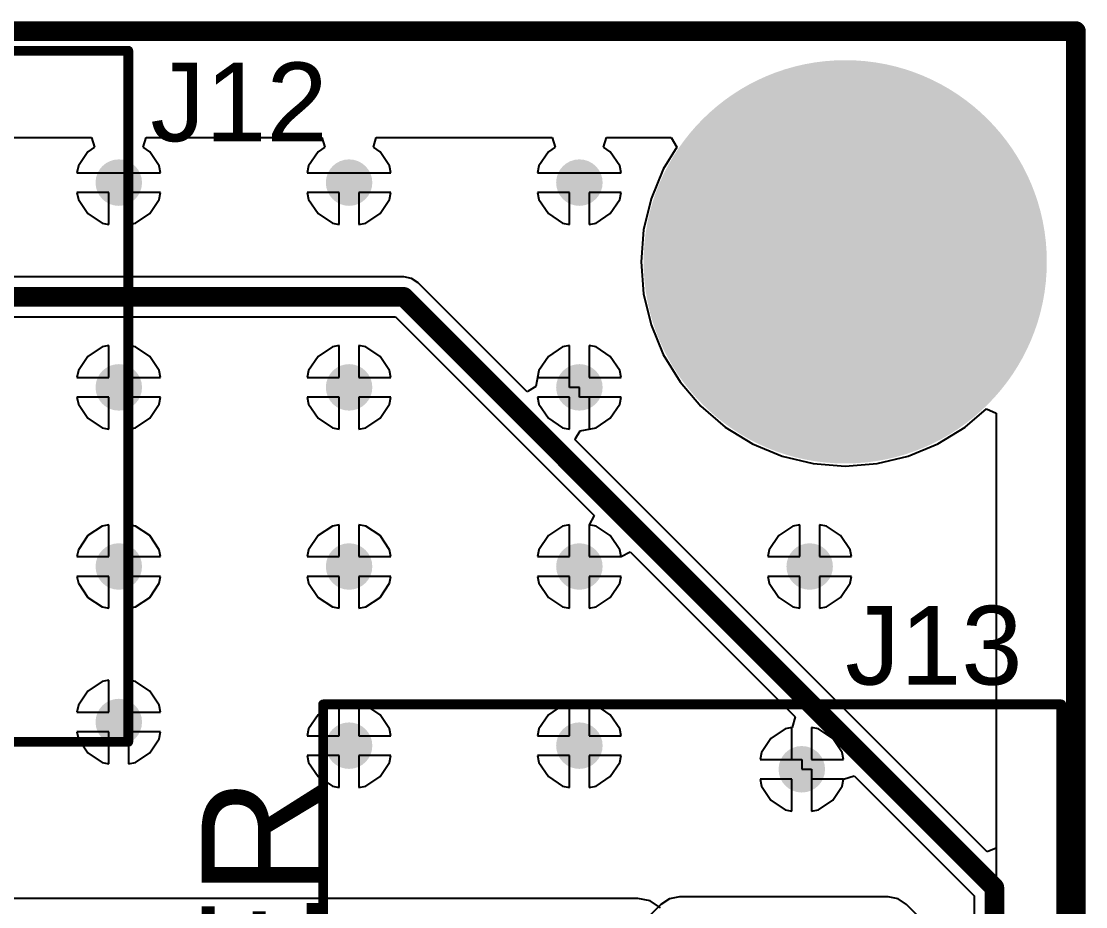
# Model space of a CAD drawing. Header units: millimetres. Extents: x -0.25 to 4.68, y -0.29 to 2.93.
# Drawn here: x 4.071 to 4.612, y 2.43 to 2.88 of the extents above; entities that cross this region are included whole.
import ezdxf

# ---------------------------------------------------------------- set-up
doc = ezdxf.new("R2010")
doc.units = ezdxf.units.MM
doc.header["$MEASUREMENT"] = 0
for name, color, linetype in [('BottomLayer', 5, 'Continuous'), ('BottomSolder', 6, 'Continuous'), ('Mechanical2', 216, 'Continuous'), ('MultiLayer', 9, 'Continuous'), ('PadHoleLayer', 156, 'Continuous'), ('TopLayer', 1, 'Continuous'), ('TopOverlay', 2, 'Continuous'), ('TopSolder', 216, 'Continuous'), ('ViaHoleLayer', 16, 'Continuous')]:
    doc.layers.add(name, color=color, linetype=linetype)
doc.styles.add('Arial', font='', dxfattribs={"height": 0.2})
doc.styles.get('Arial').set_extended_font_data('Arial')

# ---------------------------------------------------------------- blocks, each defined once
blk = doc.blocks.new('BH254V_6P_119')
at = {"layer": 'TopOverlay', "const_width": 0.005}
for points in [[(-0.301, 0.197), (0.302, 0.197)], [(0.302, 0.197), (0.302, -0.178)], [(0.099, -0.178), (0.302, -0.178)]]:
    blk.add_lwpolyline(points, dxfattribs=at)
at = {"layer": 'TopOverlay', "const_width": 0.0025}
for points in [[(0.30075, 0.197, 1), (0.30325, 0.197, 1)], [(0.30075, 0.197, 1), (0.30325, 0.197, 1)], [(0.30075, -0.178, 1), (0.30325, -0.178, 1)], [(0.30075, -0.178, 1), (0.30325, -0.178, 1)]]:
    blk.add_lwpolyline(points, format="xyb", close=True, dxfattribs=at)
blk = doc.blocks.new('BH254V_10P_120')
at = {"layer": 'TopOverlay', "const_width": 0.005}
for points in [[(-0.408, 0.176), (-0.408, -0.175)], [(0.407, 0.176), (-0.408, 0.176)], [(-0.1, -0.175), (-0.408, -0.175)]]:
    blk.add_lwpolyline(points, dxfattribs=at)
at = {"layer": 'TopOverlay', "const_width": 0.0025}
for points in [[(-0.40925, 0.176, 1), (-0.40675, 0.176, 1)], [(-0.40925, 0.176, 1), (-0.40675, 0.176, 1)], [(-0.40925, -0.175, 1), (-0.40675, -0.175, 1)], [(-0.40925, -0.175, 1), (-0.40675, -0.175, 1)]]:
    blk.add_lwpolyline(points, format="xyb", close=True, dxfattribs=at)

msp = doc.modelspace()

# ---------------------------------------------------------------- hatches: boundary and pattern name
at = {"layer": 'BottomLayer'}
h = msp.add_hatch(color=5, dxfattribs=at)
edge = h.paths.add_edge_path()
edge.add_arc((4.49005, 2.75777), 0.09843, 0, 360)
h = msp.add_hatch(color=5, dxfattribs=at)
edge = h.paths.add_edge_path()
edge.add_arc((4.121, 2.798), 0.01181, 0, 360)
h = msp.add_hatch(color=5, dxfattribs=at)
edge = h.paths.add_edge_path()
edge.add_arc((4.238, 2.798), 0.01181, 0, 360)
h = msp.add_hatch(color=5, dxfattribs=at)
edge = h.paths.add_edge_path()
edge.add_arc((4.355, 2.798), 0.01181, 0, 360)
h = msp.add_hatch(color=5, dxfattribs=at)
edge = h.paths.add_edge_path()
edge.add_arc((4.121, 2.694), 0.01181, 0, 360)
h = msp.add_hatch(color=5, dxfattribs=at)
edge = h.paths.add_edge_path()
edge.add_arc((4.238, 2.694), 0.01181, 0, 360)
h = msp.add_hatch(color=5, dxfattribs=at)
edge = h.paths.add_edge_path()
edge.add_arc((4.355, 2.694), 0.01181, 0, 360)
h = msp.add_hatch(color=5, dxfattribs=at)
edge = h.paths.add_edge_path()
edge.add_arc((4.121, 2.603), 0.01181, 0, 360)
h = msp.add_hatch(color=5, dxfattribs=at)
edge = h.paths.add_edge_path()
edge.add_arc((4.238, 2.603), 0.01181, 0, 360)
h = msp.add_hatch(color=5, dxfattribs=at)
edge = h.paths.add_edge_path()
edge.add_arc((4.355, 2.603), 0.01181, 0, 360)
h = msp.add_hatch(color=5, dxfattribs=at)
edge = h.paths.add_edge_path()
edge.add_arc((4.472, 2.603), 0.01181, 0, 360)
h = msp.add_hatch(color=5, dxfattribs=at)
edge = h.paths.add_edge_path()
edge.add_arc((4.121, 2.524), 0.01181, 0, 360)
h = msp.add_hatch(color=5, dxfattribs=at)
edge = h.paths.add_edge_path()
edge.add_arc((4.238, 2.512), 0.01181, 0, 360)
h = msp.add_hatch(color=5, dxfattribs=at)
edge = h.paths.add_edge_path()
edge.add_arc((4.355, 2.512), 0.01181, 0, 360)
h = msp.add_hatch(color=5, dxfattribs=at)
edge = h.paths.add_edge_path()
edge.add_arc((4.468, 2.5), 0.01181, 0, 360)
at = {"layer": 'BottomSolder'}
h = msp.add_hatch(color=6, dxfattribs=at)
edge = h.paths.add_edge_path()
edge.add_arc((4.49005, 2.75777), 0.10243, 0, 360)
h = msp.add_hatch(color=6, dxfattribs=at)
edge = h.paths.add_edge_path()
edge.add_arc((4.121, 2.798), 0.00591, 0, 360)
h = msp.add_hatch(color=6, dxfattribs=at)
edge = h.paths.add_edge_path()
edge.add_arc((4.238, 2.798), 0.00591, 0, 360)
h = msp.add_hatch(color=6, dxfattribs=at)
edge = h.paths.add_edge_path()
edge.add_arc((4.355, 2.798), 0.00591, 0, 360)
h = msp.add_hatch(color=6, dxfattribs=at)
edge = h.paths.add_edge_path()
edge.add_arc((4.121, 2.694), 0.00591, 0, 360)
h = msp.add_hatch(color=6, dxfattribs=at)
edge = h.paths.add_edge_path()
edge.add_arc((4.238, 2.694), 0.00591, 0, 360)
h = msp.add_hatch(color=6, dxfattribs=at)
edge = h.paths.add_edge_path()
edge.add_arc((4.355, 2.694), 0.00591, 0, 360)
h = msp.add_hatch(color=6, dxfattribs=at)
edge = h.paths.add_edge_path()
edge.add_arc((4.121, 2.603), 0.00591, 0, 360)
h = msp.add_hatch(color=6, dxfattribs=at)
edge = h.paths.add_edge_path()
edge.add_arc((4.238, 2.603), 0.00591, 0, 360)
h = msp.add_hatch(color=6, dxfattribs=at)
edge = h.paths.add_edge_path()
edge.add_arc((4.355, 2.603), 0.00591, 0, 360)
h = msp.add_hatch(color=6, dxfattribs=at)
edge = h.paths.add_edge_path()
edge.add_arc((4.472, 2.603), 0.00591, 0, 360)
h = msp.add_hatch(color=6, dxfattribs=at)
edge = h.paths.add_edge_path()
edge.add_arc((4.121, 2.524), 0.00591, 0, 360)
h = msp.add_hatch(color=6, dxfattribs=at)
edge = h.paths.add_edge_path()
edge.add_arc((4.238, 2.512), 0.00591, 0, 360)
h = msp.add_hatch(color=6, dxfattribs=at)
edge = h.paths.add_edge_path()
edge.add_arc((4.355, 2.512), 0.00591, 0, 360)
h = msp.add_hatch(color=6, dxfattribs=at)
edge = h.paths.add_edge_path()
edge.add_arc((4.468, 2.5), 0.00591, 0, 360)
at = {"layer": 'MultiLayer'}
h = msp.add_hatch(color=9, dxfattribs=at)
edge = h.paths.add_edge_path()
edge.add_arc((4.49005, 2.75777), 0.09843, 0, 360)
at = {"layer": 'PadHoleLayer'}
h = msp.add_hatch(color=156, dxfattribs=at)
edge = h.paths.add_edge_path()
edge.add_arc((4.49005, 2.75777), 0.06102, 0, 360)
at = {"layer": 'TopLayer'}
h = msp.add_hatch(color=1, dxfattribs=at)
edge = h.paths.add_edge_path()
edge.add_arc((4.49005, 2.75777), 0.09843, 0, 360)
h = msp.add_hatch(color=1, dxfattribs=at)
edge = h.paths.add_edge_path()
edge.add_arc((4.121, 2.798), 0.01181, 0, 360)
h = msp.add_hatch(color=1, dxfattribs=at)
edge = h.paths.add_edge_path()
edge.add_arc((4.238, 2.798), 0.01181, 0, 360)
h = msp.add_hatch(color=1, dxfattribs=at)
edge = h.paths.add_edge_path()
edge.add_arc((4.355, 2.798), 0.01181, 0, 360)
h = msp.add_hatch(color=1, dxfattribs=at)
edge = h.paths.add_edge_path()
edge.add_arc((4.121, 2.694), 0.01181, 0, 360)
h = msp.add_hatch(color=1, dxfattribs=at)
edge = h.paths.add_edge_path()
edge.add_arc((4.238, 2.694), 0.01181, 0, 360)
h = msp.add_hatch(color=1, dxfattribs=at)
edge = h.paths.add_edge_path()
edge.add_arc((4.355, 2.694), 0.01181, 0, 360)
h = msp.add_hatch(color=1, dxfattribs=at)
edge = h.paths.add_edge_path()
edge.add_arc((4.121, 2.603), 0.01181, 0, 360)
h = msp.add_hatch(color=1, dxfattribs=at)
edge = h.paths.add_edge_path()
edge.add_arc((4.238, 2.603), 0.01181, 0, 360)
h = msp.add_hatch(color=1, dxfattribs=at)
edge = h.paths.add_edge_path()
edge.add_arc((4.355, 2.603), 0.01181, 0, 360)
h = msp.add_hatch(color=1, dxfattribs=at)
edge = h.paths.add_edge_path()
edge.add_arc((4.472, 2.603), 0.01181, 0, 360)
h = msp.add_hatch(color=1, dxfattribs=at)
edge = h.paths.add_edge_path()
edge.add_arc((4.121, 2.524), 0.01181, 0, 360)
h = msp.add_hatch(color=1, dxfattribs=at)
edge = h.paths.add_edge_path()
edge.add_arc((4.238, 2.512), 0.01181, 0, 360)
h = msp.add_hatch(color=1, dxfattribs=at)
edge = h.paths.add_edge_path()
edge.add_arc((4.355, 2.512), 0.01181, 0, 360)
h = msp.add_hatch(color=1, dxfattribs=at)
edge = h.paths.add_edge_path()
edge.add_arc((4.468, 2.5), 0.01181, 0, 360)
at = {"layer": 'TopSolder'}
h = msp.add_hatch(color=216, dxfattribs=at)
edge = h.paths.add_edge_path()
edge.add_arc((4.49005, 2.75777), 0.10243, 0, 360)
h = msp.add_hatch(color=216, dxfattribs=at)
edge = h.paths.add_edge_path()
edge.add_arc((4.121, 2.798), 0.00591, 0, 360)
h = msp.add_hatch(color=216, dxfattribs=at)
edge = h.paths.add_edge_path()
edge.add_arc((4.238, 2.798), 0.00591, 0, 360)
h = msp.add_hatch(color=216, dxfattribs=at)
edge = h.paths.add_edge_path()
edge.add_arc((4.355, 2.798), 0.00591, 0, 360)
h = msp.add_hatch(color=216, dxfattribs=at)
edge = h.paths.add_edge_path()
edge.add_arc((4.121, 2.694), 0.00591, 0, 360)
h = msp.add_hatch(color=216, dxfattribs=at)
edge = h.paths.add_edge_path()
edge.add_arc((4.238, 2.694), 0.00591, 0, 360)
h = msp.add_hatch(color=216, dxfattribs=at)
edge = h.paths.add_edge_path()
edge.add_arc((4.355, 2.694), 0.00591, 0, 360)
h = msp.add_hatch(color=216, dxfattribs=at)
edge = h.paths.add_edge_path()
edge.add_arc((4.121, 2.603), 0.00591, 0, 360)
h = msp.add_hatch(color=216, dxfattribs=at)
edge = h.paths.add_edge_path()
edge.add_arc((4.238, 2.603), 0.00591, 0, 360)
h = msp.add_hatch(color=216, dxfattribs=at)
edge = h.paths.add_edge_path()
edge.add_arc((4.355, 2.603), 0.00591, 0, 360)
h = msp.add_hatch(color=216, dxfattribs=at)
edge = h.paths.add_edge_path()
edge.add_arc((4.472, 2.603), 0.00591, 0, 360)
h = msp.add_hatch(color=216, dxfattribs=at)
edge = h.paths.add_edge_path()
edge.add_arc((4.121, 2.524), 0.00591, 0, 360)
h = msp.add_hatch(color=216, dxfattribs=at)
edge = h.paths.add_edge_path()
edge.add_arc((4.238, 2.512), 0.00591, 0, 360)
h = msp.add_hatch(color=216, dxfattribs=at)
edge = h.paths.add_edge_path()
edge.add_arc((4.355, 2.512), 0.00591, 0, 360)
h = msp.add_hatch(color=216, dxfattribs=at)
edge = h.paths.add_edge_path()
edge.add_arc((4.468, 2.5), 0.00591, 0, 360)
at = {"layer": 'ViaHoleLayer'}
h = msp.add_hatch(color=16, dxfattribs=at)
edge = h.paths.add_edge_path()
edge.add_arc((4.121, 2.798), 0.00591, 0, 360)
h = msp.add_hatch(color=16, dxfattribs=at)
edge = h.paths.add_edge_path()
edge.add_arc((4.238, 2.798), 0.00591, 0, 360)
h = msp.add_hatch(color=16, dxfattribs=at)
edge = h.paths.add_edge_path()
edge.add_arc((4.355, 2.798), 0.00591, 0, 360)
h = msp.add_hatch(color=16, dxfattribs=at)
edge = h.paths.add_edge_path()
edge.add_arc((4.121, 2.694), 0.00591, 0, 360)
h = msp.add_hatch(color=16, dxfattribs=at)
edge = h.paths.add_edge_path()
edge.add_arc((4.238, 2.694), 0.00591, 0, 360)
h = msp.add_hatch(color=16, dxfattribs=at)
edge = h.paths.add_edge_path()
edge.add_arc((4.355, 2.694), 0.00591, 0, 360)
h = msp.add_hatch(color=16, dxfattribs=at)
edge = h.paths.add_edge_path()
edge.add_arc((4.121, 2.603), 0.00591, 0, 360)
h = msp.add_hatch(color=16, dxfattribs=at)
edge = h.paths.add_edge_path()
edge.add_arc((4.238, 2.603), 0.00591, 0, 360)
h = msp.add_hatch(color=16, dxfattribs=at)
edge = h.paths.add_edge_path()
edge.add_arc((4.355, 2.603), 0.00591, 0, 360)
h = msp.add_hatch(color=16, dxfattribs=at)
edge = h.paths.add_edge_path()
edge.add_arc((4.472, 2.603), 0.00591, 0, 360)
h = msp.add_hatch(color=16, dxfattribs=at)
edge = h.paths.add_edge_path()
edge.add_arc((4.121, 2.524), 0.00591, 0, 360)
h = msp.add_hatch(color=16, dxfattribs=at)
edge = h.paths.add_edge_path()
edge.add_arc((4.238, 2.512), 0.00591, 0, 360)
h = msp.add_hatch(color=16, dxfattribs=at)
edge = h.paths.add_edge_path()
edge.add_arc((4.355, 2.512), 0.00591, 0, 360)
h = msp.add_hatch(color=16, dxfattribs=at)
edge = h.paths.add_edge_path()
edge.add_arc((4.468, 2.5), 0.00591, 0, 360)

# ---------------------------------------------------------------- linework, layer by layer
at = {"layer": 'BottomLayer'}
for p, q in [((3.75802, 2.821), (4.10716, 2.821)), ((4.10716, 2.821), (4.10868, 2.816)), ((4.13332, 2.816), (4.13484, 2.821)), ((4.13484, 2.821), (4.22416, 2.821)), ((4.22416, 2.821), (4.22568, 2.816)), ((4.25032, 2.816), (4.25184, 2.821)), ((4.25184, 2.821), (4.34116, 2.821)), ((4.34116, 2.821), (4.34268, 2.816)), ((4.36732, 2.816), (4.36884, 2.821)), ((4.36884, 2.821), (4.40164, 2.821)), ((4.40164, 2.821), (4.40444, 2.816)), ((4.10528, 2.81372), (4.10045, 2.80651)), ((4.10868, 2.816), (4.10528, 2.81372)), ((4.13672, 2.81372), (4.13332, 2.816)), ((4.14155, 2.80651), (4.13672, 2.81372)), ((4.22228, 2.81372), (4.21745, 2.80651)), ((4.22568, 2.816), (4.22228, 2.81372)), ((4.25372, 2.81372), (4.25032, 2.816)), ((4.25855, 2.80651), (4.25372, 2.81372)), ((4.33928, 2.81372), (4.33445, 2.80651)), ((4.34268, 2.816), (4.33928, 2.81372)), ((4.37072, 2.81372), (4.36732, 2.816)), ((4.37555, 2.80651), (4.37072, 2.81372)), ((4.40444, 2.816), (4.39762, 2.80487)), ((4.10045, 2.80651), (4.09976, 2.803)), ((4.09976, 2.803), (4.14224, 2.803)), ((4.14224, 2.803), (4.14155, 2.80651)), ((4.21745, 2.80651), (4.21676, 2.803)), ((4.21676, 2.803), (4.25924, 2.803)), ((4.25924, 2.803), (4.25855, 2.80651)), ((4.33445, 2.80651), (4.33376, 2.803)), ((4.33376, 2.803), (4.37624, 2.803)), ((4.37624, 2.803), (4.37555, 2.80651)), ((4.39762, 2.80487), (4.39139, 2.78983)), ((4.116, 2.793), (4.09976, 2.793)), ((4.09976, 2.793), (4.10045, 2.78949)), ((4.116, 2.77676), (4.116, 2.793)), ((4.14224, 2.793), (4.126, 2.793)), ((4.126, 2.793), (4.126, 2.77676)), ((4.14155, 2.78949), (4.14224, 2.793)), ((4.233, 2.793), (4.21676, 2.793)), ((4.21676, 2.793), (4.21745, 2.78949)), ((4.233, 2.77676), (4.233, 2.793)), ((4.25924, 2.793), (4.243, 2.793)), ((4.243, 2.793), (4.243, 2.77676)), ((4.25855, 2.78949), (4.25924, 2.793)), ((4.35, 2.793), (4.33376, 2.793)), ((4.33376, 2.793), (4.33445, 2.78949)), ((4.35, 2.77676), (4.35, 2.793)), ((4.37624, 2.793), (4.36, 2.793)), ((4.36, 2.793), (4.36, 2.77676)), ((4.37555, 2.78949), (4.37624, 2.793)), ((4.10045, 2.78949), (4.10528, 2.78228)), ((4.13672, 2.78228), (4.14155, 2.78949)), ((4.21745, 2.78949), (4.22228, 2.78228)), ((4.25372, 2.78228), (4.25855, 2.78949)), ((4.33445, 2.78949), (4.33928, 2.78228)), ((4.37072, 2.78228), (4.37555, 2.78949)), ((4.39139, 2.78983), (4.38759, 2.774)), ((4.10528, 2.78228), (4.11249, 2.77745)), ((4.12951, 2.77745), (4.13672, 2.78228)), ((4.22228, 2.78228), (4.22949, 2.77745)), ((4.24651, 2.77745), (4.25372, 2.78228)), ((4.33928, 2.78228), (4.34649, 2.77745)), ((4.36351, 2.77745), (4.37072, 2.78228)), ((4.11249, 2.77745), (4.116, 2.77676)), ((4.126, 2.77676), (4.12951, 2.77745)), ((4.22949, 2.77745), (4.233, 2.77676)), ((4.243, 2.77676), (4.24651, 2.77745)), ((4.34649, 2.77745), (4.35, 2.77676)), ((4.36, 2.77676), (4.36351, 2.77745)), ((4.38759, 2.774), (4.38631, 2.75777)), ((4.38631, 2.75777), (4.38759, 2.74154)), ((4.26582, 2.75014), (3.96298, 2.75014)), ((4.26972, 2.74937), (4.26582, 2.75014)), ((4.27303, 2.74716), (4.26972, 2.74937)), ((4.32848, 2.69171), (4.27303, 2.74716)), ((4.38759, 2.74154), (4.39139, 2.72571)), ((3.96298, 2.72975), (4.2616, 2.72975)), ((4.2616, 2.72975), (4.36251, 2.62884)), ((4.39139, 2.72571), (4.39762, 2.71067)), ((4.116, 2.71524), (4.11249, 2.71455)), ((4.116, 2.699), (4.116, 2.71524)), ((4.12951, 2.71455), (4.126, 2.71524)), ((4.126, 2.71524), (4.126, 2.699)), ((4.233, 2.71524), (4.22949, 2.71455)), ((4.233, 2.699), (4.233, 2.71524)), ((4.24651, 2.71455), (4.243, 2.71524)), ((4.243, 2.71524), (4.243, 2.699)), ((4.35, 2.71524), (4.34649, 2.71455)), ((4.35, 2.694), (4.35, 2.71524)), ((4.36351, 2.71455), (4.36, 2.71524)), ((4.36, 2.71524), (4.36, 2.699)), ((4.10528, 2.70972), (4.10045, 2.70251)), ((4.11249, 2.71455), (4.10528, 2.70972)), ((4.13672, 2.70972), (4.12951, 2.71455)), ((4.14155, 2.70251), (4.13672, 2.70972)), ((4.22228, 2.70972), (4.21745, 2.70251)), ((4.22949, 2.71455), (4.22228, 2.70972)), ((4.25372, 2.70972), (4.24651, 2.71455)), ((4.25855, 2.70251), (4.25372, 2.70972)), ((4.33928, 2.70972), (4.33445, 2.70251)), ((4.34649, 2.71455), (4.33928, 2.70972)), ((4.37072, 2.70972), (4.36351, 2.71455)), ((4.37555, 2.70251), (4.37072, 2.70972)), ((4.39762, 2.71067), (4.40612, 2.69679)), ((4.10045, 2.70251), (4.09976, 2.699)), ((4.09976, 2.699), (4.116, 2.699)), ((4.126, 2.699), (4.14224, 2.699)), ((4.14224, 2.699), (4.14155, 2.70251)), ((4.21745, 2.70251), (4.21676, 2.699)), ((4.21676, 2.699), (4.233, 2.699)), ((4.243, 2.699), (4.25924, 2.699)), ((4.25924, 2.699), (4.25855, 2.70251)), ((4.33445, 2.70251), (4.33284, 2.69442)), ((4.36, 2.699), (4.37624, 2.699)), ((4.37624, 2.699), (4.37555, 2.70251)), ((4.33284, 2.69442), (4.32905, 2.69202)), ((4.355, 2.694), (4.35, 2.694)), ((4.355, 2.689), (4.355, 2.694)), ((4.40612, 2.69679), (4.4167, 2.68441)), ((4.116, 2.689), (4.09976, 2.689)), ((4.09976, 2.689), (4.10045, 2.68549)), ((4.116, 2.67276), (4.116, 2.689)), ((4.14224, 2.689), (4.126, 2.689)), ((4.126, 2.689), (4.126, 2.67276)), ((4.14155, 2.68549), (4.14224, 2.689)), ((4.233, 2.689), (4.21676, 2.689)), ((4.21676, 2.689), (4.21745, 2.68549)), ((4.233, 2.67276), (4.233, 2.689)), ((4.25924, 2.689), (4.243, 2.689)), ((4.243, 2.689), (4.243, 2.67276)), ((4.25855, 2.68549), (4.25924, 2.689)), ((4.32905, 2.69202), (4.32848, 2.69171)), ((4.37624, 2.689), (4.355, 2.689)), ((4.37555, 2.68549), (4.37624, 2.689)), ((4.10045, 2.68549), (4.10528, 2.67828)), ((4.13672, 2.67828), (4.14155, 2.68549)), ((4.21745, 2.68549), (4.22228, 2.67828)), ((4.25372, 2.67828), (4.25855, 2.68549)), ((4.37072, 2.67828), (4.37555, 2.68549)), ((4.4167, 2.68441), (4.42907, 2.67384)), ((4.55103, 2.67384), (4.56182, 2.68305)), ((4.56182, 2.68305), (4.56682, 2.68093)), ((4.10528, 2.67828), (4.11249, 2.67345)), ((4.12951, 2.67345), (4.13672, 2.67828)), ((4.22228, 2.67828), (4.22949, 2.67345)), ((4.24651, 2.67345), (4.25372, 2.67828)), ((4.36351, 2.67345), (4.37072, 2.67828)), ((4.56682, 2.68093), (4.56682, 2.4599)), ((4.11249, 2.67345), (4.116, 2.67276)), ((4.126, 2.67276), (4.12951, 2.67345)), ((4.22949, 2.67345), (4.233, 2.67276)), ((4.243, 2.67276), (4.24651, 2.67345)), ((4.35302, 2.66805), (4.35542, 2.67184)), ((4.35542, 2.67184), (4.36351, 2.67345)), ((4.42907, 2.67384), (4.44296, 2.66533)), ((4.53715, 2.66533), (4.55103, 2.67384)), ((4.35271, 2.66748), (4.35302, 2.66805)), ((4.5622, 2.45799), (4.35271, 2.66748)), ((4.44296, 2.66533), (4.458, 2.6591)), ((4.52211, 2.6591), (4.53715, 2.66533)), ((4.458, 2.6591), (4.47382, 2.6553)), ((4.47382, 2.6553), (4.49005, 2.65403)), ((4.49005, 2.65403), (4.50628, 2.6553)), ((4.50628, 2.6553), (4.52211, 2.6591)), ((4.36251, 2.62884), (4.36005, 2.62423)), ((4.11249, 2.62355), (4.10528, 2.61872)), ((4.116, 2.62424), (4.11249, 2.62355)), ((4.116, 2.608), (4.116, 2.62424)), ((4.12951, 2.62355), (4.126, 2.62424)), ((4.126, 2.62424), (4.126, 2.608)), ((4.13672, 2.61872), (4.12951, 2.62355)), ((4.22949, 2.62355), (4.22228, 2.61872)), ((4.233, 2.62424), (4.22949, 2.62355)), ((4.233, 2.608), (4.233, 2.62424)), ((4.24651, 2.62355), (4.243, 2.62424)), ((4.243, 2.62424), (4.243, 2.608)), ((4.25372, 2.61872), (4.24651, 2.62355)), ((4.34649, 2.62355), (4.33928, 2.61872)), ((4.35, 2.62424), (4.34649, 2.62355)), ((4.35, 2.608), (4.35, 2.62424)), ((4.36005, 2.62423), (4.36, 2.62424)), ((4.36, 2.62424), (4.36, 2.608)), ((4.46349, 2.62355), (4.45628, 2.61872)), ((4.467, 2.62424), (4.46349, 2.62355)), ((4.467, 2.608), (4.467, 2.62424)), ((4.48051, 2.62355), (4.477, 2.62424)), ((4.477, 2.62424), (4.477, 2.608)), ((4.48772, 2.61872), (4.48051, 2.62355)), ((4.10528, 2.61872), (4.10045, 2.61151)), ((4.14155, 2.61151), (4.13672, 2.61872)), ((4.22228, 2.61872), (4.21745, 2.61151)), ((4.25855, 2.61151), (4.25372, 2.61872)), ((4.33928, 2.61872), (4.33445, 2.61151)), ((4.45628, 2.61872), (4.45145, 2.61151)), ((4.49255, 2.61151), (4.48772, 2.61872)), ((4.10045, 2.61151), (4.09976, 2.608)), ((4.09976, 2.608), (4.116, 2.608)), ((4.126, 2.608), (4.14224, 2.608)), ((4.14224, 2.608), (4.14155, 2.61151)), ((4.21745, 2.61151), (4.21676, 2.608)), ((4.21676, 2.608), (4.233, 2.608)), ((4.243, 2.608), (4.25924, 2.608)), ((4.25924, 2.608), (4.25855, 2.61151)), ((4.33445, 2.61151), (4.33376, 2.608)), ((4.33376, 2.608), (4.35, 2.608)), ((4.36, 2.608), (4.37624, 2.608)), ((4.37623, 2.60805), (4.38084, 2.61051)), ((4.37624, 2.608), (4.37623, 2.60805)), ((4.38084, 2.61051), (4.46468, 2.52668)), ((4.45145, 2.61151), (4.45076, 2.608)), ((4.45076, 2.608), (4.467, 2.608)), ((4.477, 2.608), (4.49324, 2.608)), ((4.49324, 2.608), (4.49255, 2.61151)), ((4.116, 2.598), (4.09976, 2.598)), ((4.09976, 2.598), (4.10045, 2.59449)), ((4.116, 2.58176), (4.116, 2.598)), ((4.14224, 2.598), (4.126, 2.598)), ((4.126, 2.598), (4.126, 2.58176)), ((4.14155, 2.59449), (4.14224, 2.598)), ((4.233, 2.598), (4.21676, 2.598)), ((4.21676, 2.598), (4.21745, 2.59449)), ((4.233, 2.58176), (4.233, 2.598)), ((4.25924, 2.598), (4.243, 2.598)), ((4.243, 2.598), (4.243, 2.58176)), ((4.25855, 2.59449), (4.25924, 2.598)), ((4.35, 2.598), (4.33376, 2.598)), ((4.33376, 2.598), (4.33445, 2.59449)), ((4.35, 2.58176), (4.35, 2.598)), ((4.37624, 2.598), (4.36, 2.598)), ((4.36, 2.598), (4.36, 2.58176)), ((4.37555, 2.59449), (4.37624, 2.598)), ((4.467, 2.598), (4.45076, 2.598)), ((4.45076, 2.598), (4.45145, 2.59449)), ((4.467, 2.58176), (4.467, 2.598)), ((4.49324, 2.598), (4.477, 2.598)), ((4.477, 2.598), (4.477, 2.58176)), ((4.49255, 2.59449), (4.49324, 2.598)), ((4.10045, 2.59449), (4.10528, 2.58728)), ((4.13672, 2.58728), (4.14155, 2.59449)), ((4.21745, 2.59449), (4.22228, 2.58728)), ((4.25372, 2.58728), (4.25855, 2.59449)), ((4.33445, 2.59449), (4.33928, 2.58728)), ((4.37072, 2.58728), (4.37555, 2.59449)), ((4.45145, 2.59449), (4.45628, 2.58728)), ((4.48772, 2.58728), (4.49255, 2.59449)), ((4.10528, 2.58728), (4.11249, 2.58245)), ((4.12951, 2.58245), (4.13672, 2.58728)), ((4.22228, 2.58728), (4.22949, 2.58245)), ((4.24651, 2.58245), (4.25372, 2.58728)), ((4.33928, 2.58728), (4.34649, 2.58245)), ((4.36351, 2.58245), (4.37072, 2.58728)), ((4.45628, 2.58728), (4.46349, 2.58245)), ((4.48051, 2.58245), (4.48772, 2.58728)), ((4.11249, 2.58245), (4.116, 2.58176)), ((4.126, 2.58176), (4.12951, 2.58245)), ((4.22949, 2.58245), (4.233, 2.58176)), ((4.243, 2.58176), (4.24651, 2.58245)), ((4.34649, 2.58245), (4.35, 2.58176)), ((4.36, 2.58176), (4.36351, 2.58245)), ((4.46349, 2.58245), (4.467, 2.58176)), ((4.477, 2.58176), (4.48051, 2.58245)), ((4.11249, 2.54455), (4.10528, 2.53972)), ((4.116, 2.54524), (4.11249, 2.54455)), ((4.116, 2.529), (4.116, 2.54524)), ((4.12951, 2.54455), (4.126, 2.54524)), ((4.126, 2.54524), (4.126, 2.529)), ((4.13672, 2.53972), (4.12951, 2.54455)), ((4.10528, 2.53972), (4.10045, 2.53251)), ((4.14155, 2.53251), (4.13672, 2.53972)), ((4.10045, 2.53251), (4.09976, 2.529)), ((4.14224, 2.529), (4.14155, 2.53251)), ((4.22949, 2.53255), (4.22228, 2.52772)), ((4.233, 2.53324), (4.22949, 2.53255)), ((4.233, 2.517), (4.233, 2.53324)), ((4.24651, 2.53255), (4.243, 2.53324)), ((4.243, 2.53324), (4.243, 2.517)), ((4.25372, 2.52772), (4.24651, 2.53255)), ((4.34649, 2.53255), (4.33928, 2.52772)), ((4.35, 2.53324), (4.34649, 2.53255)), ((4.35, 2.517), (4.35, 2.53324)), ((4.36351, 2.53255), (4.36, 2.53324)), ((4.36, 2.53324), (4.36, 2.517)), ((4.37072, 2.52772), (4.36351, 2.53255)), ((4.09976, 2.529), (4.116, 2.529)), ((4.126, 2.529), (4.14224, 2.529)), ((4.22228, 2.52772), (4.21745, 2.52051)), ((4.25855, 2.52051), (4.25372, 2.52772)), ((4.33928, 2.52772), (4.33445, 2.52051)), ((4.37555, 2.52051), (4.37072, 2.52772)), ((4.46468, 2.52668), (4.46303, 2.52125)), ((4.21745, 2.52051), (4.21676, 2.517)), ((4.25924, 2.517), (4.25855, 2.52051)), ((4.33445, 2.52051), (4.33376, 2.517)), ((4.37624, 2.517), (4.37555, 2.52051)), ((4.45949, 2.52055), (4.45228, 2.51572)), ((4.46303, 2.52125), (4.45949, 2.52055)), ((4.116, 2.519), (4.09976, 2.519)), ((4.09976, 2.519), (4.10045, 2.51549)), ((4.10045, 2.51549), (4.10528, 2.50828)), ((4.116, 2.50276), (4.116, 2.519)), ((4.14224, 2.519), (4.126, 2.519)), ((4.126, 2.519), (4.126, 2.50276)), ((4.13672, 2.50828), (4.14155, 2.51549)), ((4.14155, 2.51549), (4.14224, 2.519)), ((4.21676, 2.517), (4.233, 2.517)), ((4.243, 2.517), (4.25924, 2.517)), ((4.33376, 2.517), (4.35, 2.517)), ((4.36, 2.517), (4.37624, 2.517)), ((4.45228, 2.51572), (4.44745, 2.50851)), ((4.10528, 2.50828), (4.11249, 2.50345)), ((4.12951, 2.50345), (4.13672, 2.50828)), ((4.233, 2.507), (4.21676, 2.507)), ((4.21676, 2.507), (4.21745, 2.50349)), ((4.233, 2.49076), (4.233, 2.507)), ((4.25924, 2.507), (4.243, 2.507)), ((4.243, 2.507), (4.243, 2.49076)), ((4.25855, 2.50349), (4.25924, 2.507)), ((4.35, 2.507), (4.33376, 2.507)), ((4.33376, 2.507), (4.33445, 2.50349)), ((4.35, 2.49076), (4.35, 2.507)), ((4.37624, 2.507), (4.36, 2.507)), ((4.36, 2.507), (4.36, 2.49076)), ((4.37555, 2.50349), (4.37624, 2.507)), ((4.44745, 2.50851), (4.44676, 2.505)), ((4.44676, 2.505), (4.468, 2.505)), ((4.468, 2.505), (4.468, 2.5)), ((4.11249, 2.50345), (4.116, 2.50276)), ((4.126, 2.50276), (4.12951, 2.50345)), ((4.21745, 2.50349), (4.22228, 2.49628)), ((4.25372, 2.49628), (4.25855, 2.50349)), ((4.33445, 2.50349), (4.33928, 2.49628)), ((4.37072, 2.49628), (4.37555, 2.50349)), ((4.468, 2.5), (4.473, 2.5)), ((4.473, 2.5), (4.473, 2.47876)), ((4.22228, 2.49628), (4.22949, 2.49145)), ((4.24651, 2.49145), (4.25372, 2.49628)), ((4.33928, 2.49628), (4.34649, 2.49145)), ((4.36351, 2.49145), (4.37072, 2.49628)), ((4.463, 2.495), (4.44676, 2.495)), ((4.44676, 2.495), (4.44745, 2.49149)), ((4.463, 2.47876), (4.463, 2.495)), ((4.48855, 2.49149), (4.48925, 2.49503)), ((4.48925, 2.49503), (4.49468, 2.49668)), ((4.49468, 2.49668), (4.55563, 2.43573)), ((4.22949, 2.49145), (4.233, 2.49076)), ((4.243, 2.49076), (4.24651, 2.49145)), ((4.34649, 2.49145), (4.35, 2.49076)), ((4.36, 2.49076), (4.36351, 2.49145)), ((4.44745, 2.49149), (4.45228, 2.48428)), ((4.48372, 2.48428), (4.48855, 2.49149)), ((4.45228, 2.48428), (4.45949, 2.47945)), ((4.47651, 2.47945), (4.48372, 2.48428)), ((4.45949, 2.47945), (4.463, 2.47876)), ((4.473, 2.47876), (4.47651, 2.47945)), ((4.56682, 2.4599), (4.5622, 2.45799)), ((4.38471, 2.43437), (3.74569, 2.43437)), ((4.39096, 2.43313), (4.38471, 2.43437)), ((4.55563, 2.43573), (4.55563, 1.78688)), ((4.39625, 2.42959), (4.39096, 2.43313))]:
    msp.add_line(p, q, dxfattribs=at)
at = {"layer": 'BottomLayer', "const_width": 0.01}
for points in [[(3.91782, 2.73995), (4.26582, 2.73995)], [(4.26582, 2.73995), (4.56582, 2.43995)], [(4.56582, 1.73382), (4.56582, 2.43995)]]:
    msp.add_lwpolyline(points, dxfattribs=at)
at = {"layer": 'BottomLayer', "const_width": 0.005}
for points in [[(4.26332, 2.73995, 1), (4.26832, 2.73995, 1)], [(4.26332, 2.73995, 1), (4.26832, 2.73995, 1)], [(4.56332, 2.43995, 1), (4.56832, 2.43995, 1)], [(4.56332, 2.43995, 1), (4.56832, 2.43995, 1)]]:
    msp.add_lwpolyline(points, format="xyb", close=True, dxfattribs=at)
at = {"layer": 'Mechanical2', "const_width": 0.01}
for points in [[(-0.13518, 2.87495), (4.60723, 2.87495)], [(4.60723, 2.87495), (4.60723, -0.11718)]]:
    msp.add_lwpolyline(points, dxfattribs=at)
at = {"layer": 'Mechanical2', "const_width": 0.005}
msp.add_lwpolyline([(4.60473, 2.87495, 1), (4.60973, 2.87495, 1)], format="xyb", close=True, dxfattribs=at)
msp.add_lwpolyline([(4.60473, 2.87495, 1), (4.60973, 2.87495, 1)], format="xyb", close=True, dxfattribs=at)
at = {"layer": 'TopLayer'}
for p, q in [((4.04858, 2.821), (4.10716, 2.821)), ((4.10716, 2.821), (4.10868, 2.816)), ((4.13332, 2.816), (4.13484, 2.821)), ((4.13484, 2.821), (4.22416, 2.821)), ((4.22416, 2.821), (4.22568, 2.816)), ((4.25032, 2.816), (4.25184, 2.821)), ((4.25184, 2.821), (4.34116, 2.821)), ((4.34116, 2.821), (4.34268, 2.816)), ((4.36732, 2.816), (4.36884, 2.821)), ((4.36884, 2.821), (4.40164, 2.821)), ((4.40164, 2.821), (4.40444, 2.816)), ((4.10528, 2.81372), (4.10045, 2.80651)), ((4.10868, 2.816), (4.10528, 2.81372)), ((4.13672, 2.81372), (4.13332, 2.816)), ((4.14155, 2.80651), (4.13672, 2.81372)), ((4.22228, 2.81372), (4.21745, 2.80651)), ((4.22568, 2.816), (4.22228, 2.81372)), ((4.25372, 2.81372), (4.25032, 2.816)), ((4.25855, 2.80651), (4.25372, 2.81372)), ((4.33928, 2.81372), (4.33445, 2.80651)), ((4.34268, 2.816), (4.33928, 2.81372)), ((4.37072, 2.81372), (4.36732, 2.816)), ((4.37555, 2.80651), (4.37072, 2.81372)), ((4.40444, 2.816), (4.39762, 2.80487)), ((4.10045, 2.80651), (4.09976, 2.803)), ((4.09976, 2.803), (4.14224, 2.803)), ((4.14224, 2.803), (4.14155, 2.80651)), ((4.21745, 2.80651), (4.21676, 2.803)), ((4.21676, 2.803), (4.25924, 2.803)), ((4.25924, 2.803), (4.25855, 2.80651)), ((4.33445, 2.80651), (4.33376, 2.803)), ((4.33376, 2.803), (4.37624, 2.803)), ((4.37624, 2.803), (4.37555, 2.80651)), ((4.39762, 2.80487), (4.39139, 2.78983)), ((4.116, 2.793), (4.09976, 2.793)), ((4.09976, 2.793), (4.10045, 2.78949)), ((4.116, 2.77676), (4.116, 2.793)), ((4.14224, 2.793), (4.126, 2.793)), ((4.126, 2.793), (4.126, 2.77676)), ((4.14155, 2.78949), (4.14224, 2.793)), ((4.233, 2.793), (4.21676, 2.793)), ((4.21676, 2.793), (4.21745, 2.78949)), ((4.233, 2.77676), (4.233, 2.793)), ((4.25924, 2.793), (4.243, 2.793)), ((4.243, 2.793), (4.243, 2.77676)), ((4.25855, 2.78949), (4.25924, 2.793)), ((4.35, 2.793), (4.33376, 2.793)), ((4.33376, 2.793), (4.33445, 2.78949)), ((4.35, 2.77676), (4.35, 2.793)), ((4.37624, 2.793), (4.36, 2.793)), ((4.36, 2.793), (4.36, 2.77676)), ((4.37555, 2.78949), (4.37624, 2.793)), ((4.10045, 2.78949), (4.10528, 2.78228)), ((4.13672, 2.78228), (4.14155, 2.78949)), ((4.21745, 2.78949), (4.22228, 2.78228)), ((4.25372, 2.78228), (4.25855, 2.78949)), ((4.33445, 2.78949), (4.33928, 2.78228)), ((4.37072, 2.78228), (4.37555, 2.78949)), ((4.39139, 2.78983), (4.38759, 2.774)), ((4.10528, 2.78228), (4.11249, 2.77745)), ((4.12951, 2.77745), (4.13672, 2.78228)), ((4.22228, 2.78228), (4.22949, 2.77745)), ((4.24651, 2.77745), (4.25372, 2.78228)), ((4.33928, 2.78228), (4.34649, 2.77745)), ((4.36351, 2.77745), (4.37072, 2.78228)), ((4.11249, 2.77745), (4.116, 2.77676)), ((4.126, 2.77676), (4.12951, 2.77745)), ((4.22949, 2.77745), (4.233, 2.77676)), ((4.243, 2.77676), (4.24651, 2.77745)), ((4.34649, 2.77745), (4.35, 2.77676)), ((4.36, 2.77676), (4.36351, 2.77745)), ((4.38759, 2.774), (4.38631, 2.75777)), ((4.38631, 2.75777), (4.38759, 2.74154)), ((4.38759, 2.74154), (4.39139, 2.72571)), ((4.39139, 2.72571), (4.39762, 2.71067)), ((4.116, 2.71524), (4.11249, 2.71455)), ((4.116, 2.699), (4.116, 2.71524)), ((4.12951, 2.71455), (4.126, 2.71524)), ((4.126, 2.71524), (4.126, 2.699)), ((4.233, 2.71524), (4.22949, 2.71455)), ((4.233, 2.699), (4.233, 2.71524)), ((4.24651, 2.71455), (4.243, 2.71524)), ((4.243, 2.71524), (4.243, 2.699)), ((4.35, 2.71524), (4.34649, 2.71455)), ((4.35, 2.699), (4.35, 2.71524)), ((4.36351, 2.71455), (4.36, 2.71524)), ((4.36, 2.71524), (4.36, 2.699)), ((4.10528, 2.70972), (4.10045, 2.70251)), ((4.11249, 2.71455), (4.10528, 2.70972)), ((4.13672, 2.70972), (4.12951, 2.71455)), ((4.14155, 2.70251), (4.13672, 2.70972)), ((4.22228, 2.70972), (4.21745, 2.70251)), ((4.22949, 2.71455), (4.22228, 2.70972)), ((4.25372, 2.70972), (4.24651, 2.71455)), ((4.25855, 2.70251), (4.25372, 2.70972)), ((4.33928, 2.70972), (4.33445, 2.70251)), ((4.34649, 2.71455), (4.33928, 2.70972)), ((4.37072, 2.70972), (4.36351, 2.71455)), ((4.37555, 2.70251), (4.37072, 2.70972)), ((4.39762, 2.71067), (4.40612, 2.69679)), ((4.10045, 2.70251), (4.09976, 2.699)), ((4.09976, 2.699), (4.116, 2.699)), ((4.126, 2.699), (4.14224, 2.699)), ((4.14224, 2.699), (4.14155, 2.70251)), ((4.21745, 2.70251), (4.21676, 2.699)), ((4.21676, 2.699), (4.233, 2.699)), ((4.243, 2.699), (4.25924, 2.699)), ((4.25924, 2.699), (4.25855, 2.70251)), ((4.33445, 2.70251), (4.33376, 2.699)), ((4.33376, 2.699), (4.35, 2.699)), ((4.36, 2.699), (4.37624, 2.699)), ((4.37624, 2.699), (4.37555, 2.70251)), ((4.40612, 2.69679), (4.4167, 2.68441)), ((4.116, 2.689), (4.09976, 2.689)), ((4.09976, 2.689), (4.10045, 2.68549)), ((4.116, 2.67276), (4.116, 2.689)), ((4.14224, 2.689), (4.126, 2.689)), ((4.126, 2.689), (4.126, 2.67276)), ((4.14155, 2.68549), (4.14224, 2.689)), ((4.233, 2.689), (4.21676, 2.689)), ((4.21676, 2.689), (4.21745, 2.68549)), ((4.233, 2.67276), (4.233, 2.689)), ((4.25924, 2.689), (4.243, 2.689)), ((4.243, 2.689), (4.243, 2.67276)), ((4.25855, 2.68549), (4.25924, 2.689)), ((4.35, 2.689), (4.33376, 2.689)), ((4.33376, 2.689), (4.33445, 2.68549)), ((4.35, 2.67276), (4.35, 2.689)), ((4.37624, 2.689), (4.36, 2.689)), ((4.36, 2.689), (4.36, 2.67276)), ((4.37555, 2.68549), (4.37624, 2.689)), ((4.10045, 2.68549), (4.10528, 2.67828)), ((4.13672, 2.67828), (4.14155, 2.68549)), ((4.21745, 2.68549), (4.22228, 2.67828)), ((4.25372, 2.67828), (4.25855, 2.68549)), ((4.33445, 2.68549), (4.33928, 2.67828)), ((4.37072, 2.67828), (4.37555, 2.68549)), ((4.4167, 2.68441), (4.42907, 2.67384)), ((4.55103, 2.67384), (4.56182, 2.68305)), ((4.56182, 2.68305), (4.56682, 2.68093)), ((4.10528, 2.67828), (4.11249, 2.67345)), ((4.12951, 2.67345), (4.13672, 2.67828)), ((4.22228, 2.67828), (4.22949, 2.67345)), ((4.24651, 2.67345), (4.25372, 2.67828)), ((4.33928, 2.67828), (4.34649, 2.67345)), ((4.36351, 2.67345), (4.37072, 2.67828)), ((4.56682, 2.68093), (4.56682, 2.39223)), ((4.11249, 2.67345), (4.116, 2.67276)), ((4.126, 2.67276), (4.12951, 2.67345)), ((4.22949, 2.67345), (4.233, 2.67276)), ((4.243, 2.67276), (4.24651, 2.67345)), ((4.34649, 2.67345), (4.35, 2.67276)), ((4.36, 2.67276), (4.36351, 2.67345)), ((4.42907, 2.67384), (4.44296, 2.66533)), ((4.53715, 2.66533), (4.55103, 2.67384)), ((4.44296, 2.66533), (4.458, 2.6591)), ((4.52211, 2.6591), (4.53715, 2.66533)), ((4.458, 2.6591), (4.47382, 2.6553)), ((4.47382, 2.6553), (4.49005, 2.65403)), ((4.49005, 2.65403), (4.50628, 2.6553)), ((4.50628, 2.6553), (4.52211, 2.6591)), ((4.11249, 2.62355), (4.10528, 2.61872)), ((4.116, 2.62424), (4.11249, 2.62355)), ((4.116, 2.608), (4.116, 2.62424)), ((4.12951, 2.62355), (4.126, 2.62424)), ((4.126, 2.62424), (4.126, 2.608)), ((4.13672, 2.61872), (4.12951, 2.62355)), ((4.22949, 2.62355), (4.22228, 2.61872)), ((4.233, 2.62424), (4.22949, 2.62355)), ((4.233, 2.608), (4.233, 2.62424)), ((4.24651, 2.62355), (4.243, 2.62424)), ((4.243, 2.62424), (4.243, 2.608)), ((4.25372, 2.61872), (4.24651, 2.62355)), ((4.34649, 2.62355), (4.33928, 2.61872)), ((4.35, 2.62424), (4.34649, 2.62355)), ((4.35, 2.608), (4.35, 2.62424)), ((4.36351, 2.62355), (4.36, 2.62424)), ((4.36, 2.62424), (4.36, 2.608)), ((4.37072, 2.61872), (4.36351, 2.62355)), ((4.46349, 2.62355), (4.45628, 2.61872)), ((4.467, 2.62424), (4.46349, 2.62355)), ((4.467, 2.608), (4.467, 2.62424)), ((4.48051, 2.62355), (4.477, 2.62424)), ((4.477, 2.62424), (4.477, 2.608)), ((4.48772, 2.61872), (4.48051, 2.62355)), ((4.10528, 2.61872), (4.10045, 2.61151)), ((4.14155, 2.61151), (4.13672, 2.61872)), ((4.22228, 2.61872), (4.21745, 2.61151)), ((4.25855, 2.61151), (4.25372, 2.61872)), ((4.33928, 2.61872), (4.33445, 2.61151)), ((4.37555, 2.61151), (4.37072, 2.61872)), ((4.45628, 2.61872), (4.45145, 2.61151)), ((4.49255, 2.61151), (4.48772, 2.61872)), ((4.10045, 2.61151), (4.09976, 2.608)), ((4.09976, 2.608), (4.116, 2.608)), ((4.126, 2.608), (4.14224, 2.608)), ((4.14224, 2.608), (4.14155, 2.61151)), ((4.21745, 2.61151), (4.21676, 2.608)), ((4.21676, 2.608), (4.233, 2.608)), ((4.243, 2.608), (4.25924, 2.608)), ((4.25924, 2.608), (4.25855, 2.61151)), ((4.33445, 2.61151), (4.33376, 2.608)), ((4.33376, 2.608), (4.35, 2.608)), ((4.36, 2.608), (4.37624, 2.608)), ((4.37624, 2.608), (4.37555, 2.61151)), ((4.45145, 2.61151), (4.45076, 2.608)), ((4.45076, 2.608), (4.467, 2.608)), ((4.477, 2.608), (4.49324, 2.608)), ((4.49324, 2.608), (4.49255, 2.61151)), ((4.116, 2.598), (4.09976, 2.598)), ((4.09976, 2.598), (4.10045, 2.59449)), ((4.116, 2.58176), (4.116, 2.598)), ((4.14224, 2.598), (4.126, 2.598)), ((4.126, 2.598), (4.126, 2.58176)), ((4.14155, 2.59449), (4.14224, 2.598)), ((4.233, 2.598), (4.21676, 2.598)), ((4.21676, 2.598), (4.21745, 2.59449)), ((4.233, 2.58176), (4.233, 2.598)), ((4.25924, 2.598), (4.243, 2.598)), ((4.243, 2.598), (4.243, 2.58176)), ((4.25855, 2.59449), (4.25924, 2.598)), ((4.35, 2.598), (4.33376, 2.598)), ((4.33376, 2.598), (4.33445, 2.59449)), ((4.35, 2.58176), (4.35, 2.598)), ((4.37624, 2.598), (4.36, 2.598)), ((4.36, 2.598), (4.36, 2.58176)), ((4.37555, 2.59449), (4.37624, 2.598)), ((4.467, 2.598), (4.45076, 2.598)), ((4.45076, 2.598), (4.45145, 2.59449)), ((4.467, 2.58176), (4.467, 2.598)), ((4.49324, 2.598), (4.477, 2.598)), ((4.477, 2.598), (4.477, 2.58176)), ((4.49255, 2.59449), (4.49324, 2.598)), ((4.10045, 2.59449), (4.10528, 2.58728)), ((4.13672, 2.58728), (4.14155, 2.59449)), ((4.21745, 2.59449), (4.22228, 2.58728)), ((4.25372, 2.58728), (4.25855, 2.59449)), ((4.33445, 2.59449), (4.33928, 2.58728)), ((4.37072, 2.58728), (4.37555, 2.59449)), ((4.45145, 2.59449), (4.45628, 2.58728)), ((4.48772, 2.58728), (4.49255, 2.59449)), ((4.10528, 2.58728), (4.11249, 2.58245)), ((4.12951, 2.58245), (4.13672, 2.58728)), ((4.22228, 2.58728), (4.22949, 2.58245)), ((4.24651, 2.58245), (4.25372, 2.58728)), ((4.33928, 2.58728), (4.34649, 2.58245)), ((4.36351, 2.58245), (4.37072, 2.58728)), ((4.45628, 2.58728), (4.46349, 2.58245)), ((4.48051, 2.58245), (4.48772, 2.58728)), ((4.11249, 2.58245), (4.116, 2.58176)), ((4.126, 2.58176), (4.12951, 2.58245)), ((4.22949, 2.58245), (4.233, 2.58176)), ((4.243, 2.58176), (4.24651, 2.58245)), ((4.34649, 2.58245), (4.35, 2.58176)), ((4.36, 2.58176), (4.36351, 2.58245)), ((4.46349, 2.58245), (4.467, 2.58176)), ((4.477, 2.58176), (4.48051, 2.58245)), ((4.11249, 2.54455), (4.10528, 2.53972)), ((4.116, 2.54524), (4.11249, 2.54455)), ((4.116, 2.529), (4.116, 2.54524)), ((4.12951, 2.54455), (4.126, 2.54524)), ((4.126, 2.54524), (4.126, 2.529)), ((4.13672, 2.53972), (4.12951, 2.54455)), ((4.10528, 2.53972), (4.10045, 2.53251)), ((4.14155, 2.53251), (4.13672, 2.53972)), ((4.10045, 2.53251), (4.09976, 2.529)), ((4.14224, 2.529), (4.14155, 2.53251)), ((4.22949, 2.53255), (4.22228, 2.52772)), ((4.233, 2.53324), (4.22949, 2.53255)), ((4.233, 2.517), (4.233, 2.53324)), ((4.24651, 2.53255), (4.243, 2.53324)), ((4.243, 2.53324), (4.243, 2.517)), ((4.25372, 2.52772), (4.24651, 2.53255)), ((4.34649, 2.53255), (4.33928, 2.52772)), ((4.35, 2.53324), (4.34649, 2.53255)), ((4.35, 2.517), (4.35, 2.53324)), ((4.36351, 2.53255), (4.36, 2.53324)), ((4.36, 2.53324), (4.36, 2.517)), ((4.37072, 2.52772), (4.36351, 2.53255)), ((4.09976, 2.529), (4.116, 2.529)), ((4.126, 2.529), (4.14224, 2.529)), ((4.22228, 2.52772), (4.21745, 2.52051)), ((4.25855, 2.52051), (4.25372, 2.52772)), ((4.33928, 2.52772), (4.33445, 2.52051)), ((4.37555, 2.52051), (4.37072, 2.52772)), ((4.21745, 2.52051), (4.21676, 2.517)), ((4.25924, 2.517), (4.25855, 2.52051)), ((4.33445, 2.52051), (4.33376, 2.517)), ((4.37624, 2.517), (4.37555, 2.52051)), ((4.45949, 2.52055), (4.45228, 2.51572)), ((4.463, 2.52124), (4.45949, 2.52055)), ((4.463, 2.505), (4.463, 2.52124)), ((4.47651, 2.52055), (4.473, 2.52124)), ((4.473, 2.52124), (4.473, 2.505)), ((4.48372, 2.51572), (4.47651, 2.52055)), ((4.116, 2.519), (4.09976, 2.519)), ((4.09976, 2.519), (4.10045, 2.51549)), ((4.10045, 2.51549), (4.10528, 2.50828)), ((4.116, 2.50276), (4.116, 2.519)), ((4.14224, 2.519), (4.126, 2.519)), ((4.126, 2.519), (4.126, 2.50276)), ((4.13672, 2.50828), (4.14155, 2.51549)), ((4.14155, 2.51549), (4.14224, 2.519)), ((4.21676, 2.517), (4.233, 2.517)), ((4.243, 2.517), (4.25924, 2.517)), ((4.33376, 2.517), (4.35, 2.517)), ((4.36, 2.517), (4.37624, 2.517)), ((4.45228, 2.51572), (4.44745, 2.50851)), ((4.48855, 2.50851), (4.48372, 2.51572)), ((4.10528, 2.50828), (4.11249, 2.50345)), ((4.12951, 2.50345), (4.13672, 2.50828)), ((4.233, 2.507), (4.21676, 2.507)), ((4.21676, 2.507), (4.21745, 2.50349)), ((4.233, 2.49076), (4.233, 2.507)), ((4.25924, 2.507), (4.243, 2.507)), ((4.243, 2.507), (4.243, 2.49076)), ((4.25855, 2.50349), (4.25924, 2.507)), ((4.35, 2.507), (4.33376, 2.507)), ((4.33376, 2.507), (4.33445, 2.50349)), ((4.35, 2.49076), (4.35, 2.507)), ((4.37624, 2.507), (4.36, 2.507)), ((4.36, 2.507), (4.36, 2.49076)), ((4.37555, 2.50349), (4.37624, 2.507)), ((4.44745, 2.50851), (4.44676, 2.505)), ((4.44676, 2.505), (4.463, 2.505)), ((4.473, 2.505), (4.48924, 2.505)), ((4.48924, 2.505), (4.48855, 2.50851)), ((4.11249, 2.50345), (4.116, 2.50276)), ((4.126, 2.50276), (4.12951, 2.50345)), ((4.21745, 2.50349), (4.22228, 2.49628)), ((4.25372, 2.49628), (4.25855, 2.50349)), ((4.33445, 2.50349), (4.33928, 2.49628)), ((4.37072, 2.49628), (4.37555, 2.50349)), ((4.22228, 2.49628), (4.22949, 2.49145)), ((4.24651, 2.49145), (4.25372, 2.49628)), ((4.33928, 2.49628), (4.34649, 2.49145)), ((4.36351, 2.49145), (4.37072, 2.49628)), ((4.463, 2.495), (4.44676, 2.495)), ((4.44676, 2.495), (4.44745, 2.49149)), ((4.463, 2.47876), (4.463, 2.495)), ((4.48924, 2.495), (4.473, 2.495)), ((4.473, 2.495), (4.473, 2.47876)), ((4.48855, 2.49149), (4.48924, 2.495)), ((4.22949, 2.49145), (4.233, 2.49076)), ((4.243, 2.49076), (4.24651, 2.49145)), ((4.34649, 2.49145), (4.35, 2.49076)), ((4.36, 2.49076), (4.36351, 2.49145)), ((4.44745, 2.49149), (4.45228, 2.48428)), ((4.48372, 2.48428), (4.48855, 2.49149)), ((4.45228, 2.48428), (4.45949, 2.47945)), ((4.47651, 2.47945), (4.48372, 2.48428)), ((4.45949, 2.47945), (4.463, 2.47876)), ((4.473, 2.47876), (4.47651, 2.47945)), ((4.40075, 2.43419), (4.39645, 2.43132)), ((4.40582, 2.4352), (4.40075, 2.43419)), ((4.51182, 2.4352), (4.40582, 2.4352)), ((4.51689, 2.43419), (4.51182, 2.4352)), ((4.5212, 2.43132), (4.51689, 2.43419)), ((4.39645, 2.43132), (4.36245, 2.39732)), ((4.5622, 2.39031), (4.5212, 2.43132))]:
    msp.add_line(p, q, dxfattribs=at)

# ---------------------------------------------------------------- block references
for name, p, rotation in [('BH254V_10P_120', (3.71782, 2.68995), 180), ('BH254V_6P_119', (4.42182, 2.23095), 90)]:
    msp.add_blockref(name, p, dxfattribs=dict(rotation=rotation))

# ---------------------------------------------------------------- texts
at = {"layer": 'TopOverlay', "style": 'Arial'}
for s, p in [('J12', (4.13702, 2.81901)), ('J13', (4.49002, 2.54301))]:
    msp.add_text(s, height=0.04, dxfattribs=at).set_placement(p)
msp.add_text('ICSP HEADER', height=0.06, rotation=90, dxfattribs=at).set_placement((4.22312, 1.92795))

doc.saveas('drawing.dxf')
